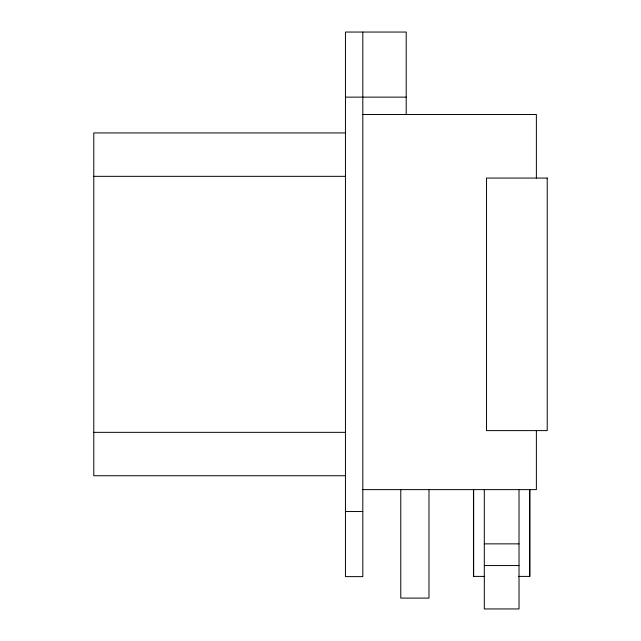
<?xml version="1.0" encoding="UTF-8"?>
<svg xmlns="http://www.w3.org/2000/svg" width="641" height="641" viewBox="0 0 641 641"><rect width="100%" height="100%" fill="white"/><g stroke="black" fill="none" stroke-linecap="round" stroke-linejoin="round"><path stroke-width="0.96" d="M345.451 97.136L406.202 97.136M362.806 114.499L536.373 114.499L536.373 178.062M345.451 132.935L93.778 132.935L93.778 475.734L345.451 475.734M93.778 176.331L345.451 176.331M93.778 432.346L345.451 432.346M362.806 489.62L536.373 489.62L536.373 430.608M345.451 511.534L362.806 511.534M484.308 543.864L519.018 543.864M484.308 565.554L519.018 565.554M484.7 576.403L473.459 576.403L473.459 489.62M518.625 576.403L529.867 576.403L529.867 489.62M529.658 489.62L529.658 576.403M519.018 489.62L519.018 608.95L484.308 608.95L484.308 489.62M473.667 489.62L473.667 576.403M428.981 489.62L428.981 598.101L400.777 598.101L400.777 489.62M406.202 114.499L406.202 32.05L345.451 32.05L345.451 576.62L362.806 576.62L362.806 32.05M547.222 178.062L486.479 178.062L486.479 430.608L547.222 430.608L547.222 178.062"/></g></svg>
